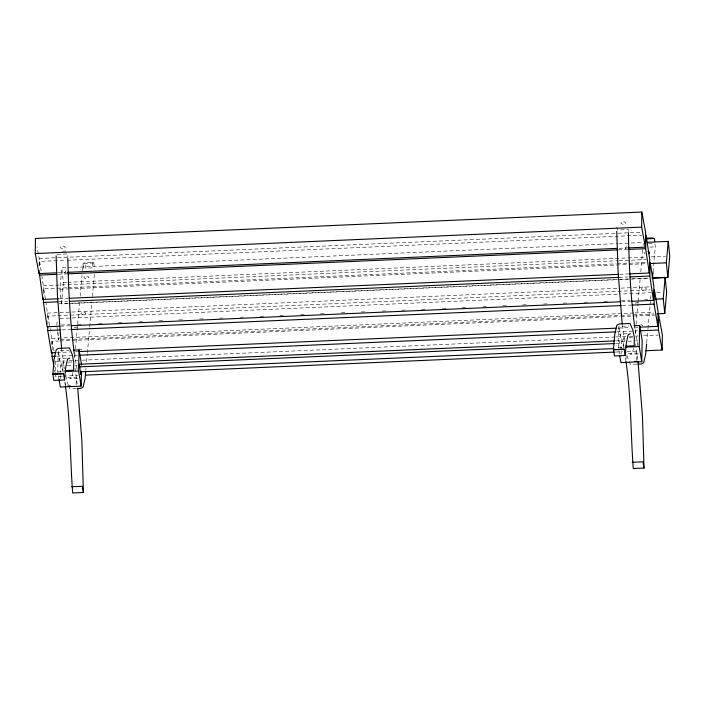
<?xml version="1.0" encoding="UTF-8"?>
<svg xmlns="http://www.w3.org/2000/svg" width="705" height="705" viewBox="0 0 705 705"><rect width="100%" height="100%" fill="white"/><g stroke="black" fill="none" stroke-linecap="round" stroke-linejoin="round"><path stroke-width="0.53" stroke-dasharray="3.52 2.64" d="M39.092 266.032L39.18 258.479L37.012 246.891M52.117 349.953L52.214 341.326L58.806 341.035M62.375 376.153L55.783 376.444L55.572 359.233M47.834 324.37L48.01 316.131L56.797 315.752M51.588 344.533L51.721 338.356L50.663 332.011M59.053 379.457L57.784 371.879L58.224 350.843L69.187 350.367M60.489 378.611L60.559 375.457M60.577 374.399L60.753 365.983L58.224 350.843M62.86 370.663L63.027 362.405L67.319 362.22M65.38 386.208L65.486 381.035M76.122 384.71L76.272 377.457L66.622 377.88M619.475 353.945L618.391 347.459L618.831 326.415L628.701 325.992M615.95 340.868L619.246 340.718L619.193 343.361L615.897 343.502M621.096 354.183L621.167 351.028M621.184 349.971L621.361 341.555L618.831 326.415M623.467 346.234L623.643 337.977L627.926 337.792M626.119 355.567L625.987 361.78L625.291 356.554M636.73 360.281L636.879 353.029L626.163 353.496M39.55 265.644L39.674 261.44L66.041 260.295M43.172 291.024L43.34 285.772L41.903 276.254M43.675 294.038L43.842 288.786L66.913 287.781M47.376 317.312L47.499 313.117L43.842 288.786M68.068 303.635L61.476 303.925L59.951 289.244L61.828 267.829L617.695 243.604M56.849 325.225L57.317 319.876M61.476 303.925L63.353 282.502L61.828 267.829M59.035 332.407L58.374 339.907L57.502 331.517M74.695 357.461L74.986 354.183M75.479 348.711L79.577 302.771M80.158 296.215L82.018 275.435M82.406 271.055L83.093 263.397L85.252 262.639L92.329 262.33L93.809 262.93L94.461 269.213M85.816 370.539L86.01 368.363M86.592 361.815L87.279 354.183M87.376 353.09L89.614 328.01M89.711 326.926L91.95 301.837M92.434 296.391L94.576 272.394M635.302 333.033L635.698 328.662M636.086 324.282L638.034 302.41M638.131 301.317L640.281 277.25M640.774 271.786L642.722 249.905M643.119 245.534L643.312 243.348M646.714 342.841L647.886 329.755M647.983 328.662L650.512 300.312M650.609 299.22L651.2 292.681L621.607 294.029M653.041 271.963L655.28 246.882L654.963 243.736M72.932 372.522L71.787 377.572L69.539 378.717L78.114 378.347M633.539 348.094L632.394 353.143L630.147 354.289L638.721 353.919M645.101 252.24L644.546 253.104L644.952 253.923M66.067 270.984L64.552 272.597L66.534 274.069M626.674 246.556L625.159 248.178L627.142 249.64M77.629 326.917L74.889 327.578L73.54 327.094M638.236 302.489L635.505 303.15L634.148 302.665M62.481 251.147L66.772 250.962M57.043 254.417L67.759 253.95L67.812 257.131M39.18 258.479L617.016 233.302M618.109 233.249L629.098 232.773M630.199 232.729L641.18 232.245M67.142 260.242L641.673 235.214M93.809 262.93L83.093 263.397L83.957 271.769M618.787 243.56L642.96 242.502M648.45 243.648L653.509 243.428M57.678 272.764L66.464 272.386M619.034 248.301L627.82 247.922M649.922 247.111L655.28 246.882M57.933 274.28L66.719 273.901M618.188 249.87L626.974 249.491M63.353 282.502L66.649 282.361M67.75 282.308L626.904 257.951M628.005 257.898L645.586 257.131M651.076 256.893L665.353 256.267M43.34 285.772L617.871 260.735M618.972 260.683L646.441 259.493M68.006 287.737L616.179 263.846M617.28 263.802L645.842 262.56M59.951 289.244L67.636 288.909M68.737 288.865L627.899 264.498M628.992 264.445L646.573 263.688M59.396 298.708L68.182 298.321M619.651 274.289L628.437 273.91M58.797 301.775L67.583 301.387M619.052 277.356L627.847 276.977M58.727 303.811L67.513 303.423M71.91 303.238L618.981 279.4M620.083 279.347L631.072 278.872M632.165 278.819L648.644 278.105M69.169 303.591L617.342 279.7M618.435 279.656L648.098 278.36M47.499 313.117L70.57 312.112M71.672 312.059L619.845 288.178M620.938 288.125L650.6 286.838M57.889 315.699L629.133 290.812M630.235 290.76L650.01 289.905M617.219 294.214L60.251 318.484L59.925 315.338M656.76 292.496L662.251 292.258M61.247 325.04L70.033 324.652M77.717 324.318L83.216 324.08M98.594 323.41L102.992 323.216M118.369 322.546L123.86 322.308M139.237 321.639L142.533 321.498M159.013 320.775L163.41 320.581M178.788 319.911L183.185 319.726M199.656 319.004L204.053 318.81M219.431 318.14L223.829 317.955M240.308 317.232L243.604 317.091M260.083 316.369L265.574 316.131M279.85 315.514L284.247 315.32M300.727 314.597L306.217 314.36M320.502 313.743L324.89 313.549M341.37 312.826L345.767 312.641M361.145 311.971L365.543 311.777M382.022 311.064L386.411 310.87M401.788 310.2L406.186 310.006M421.564 309.336L427.054 309.098M442.44 308.429L447.931 308.191M462.216 307.565L466.604 307.371M483.084 306.657L486.379 306.508M502.859 305.794L507.248 305.6M522.634 304.93L528.124 304.692M543.502 304.022L547.9 303.829M563.277 303.159L568.768 302.921M584.145 302.251L587.441 302.11M603.921 301.387L609.42 301.15M621.502 300.621L630.288 300.242M644.573 299.616L648.961 299.431M60.26 326.195L70.147 325.763M621.616 301.731L630.402 301.352M61.987 329.922L70.773 329.543M622.242 305.512L631.028 305.124M51.721 338.356L633.945 312.994M635.046 312.941L653.72 312.13M60.568 339.81L619.73 315.443M620.832 315.399L653.782 313.963M59.907 340.991L70.888 340.506M71.989 340.462L620.162 316.571M621.264 316.527L655.315 315.047M78.643 348.984L81.56 349.345L82.194 350.112M56.911 352.535L70.095 351.962M75.585 351.716L77.788 351.628M618.267 328.072L630.349 327.543M635.839 327.305L638.043 327.208M56.426 356.236L77.303 355.32M616.69 331.817L637.558 330.909M66.578 358.193L59.079 358.519L61.564 364.37L63.283 372.707M627.186 333.765L619.686 334.091L622.18 339.942L623.89 348.279M55.968 361.339L64.754 360.96M69.152 360.766L77.938 360.387M82.335 360.193L615.121 336.981M616.223 336.928L628.305 336.4M629.406 336.356L638.192 335.977M643.691 335.73L657.968 335.113M68.394 362.176L73.752 361.938M629.001 337.748L634.359 337.51M60.753 365.983L66.235 365.745M67.336 365.701L73.91 365.41M75.003 365.366L77.197 365.269M621.361 341.555L626.842 341.317M627.943 341.273L634.518 340.982M635.61 340.938L637.805 340.841M57.784 371.879L64.358 371.597M618.391 347.459L624.974 347.168M63.476 376.109L77.761 375.483M616.047 352.033L622.638 351.742M627.027 351.548L639.109 351.028M76.325 388.587L69.892 388.869L68.711 386.084M636.932 364.159L630.508 364.441L627.741 357.955L626.657 352.659M640.819 324.485L642.801 325.684M68.314 385.159L66.05 377.087M616.663 227.001L617.65 229.989L628.366 229.522L628.402 231.645M637.954 345.899L634.967 329.173M77.127 369.297L74.501 354.668M52.214 341.326L54.188 351.857M54.602 370.125L55.783 376.444M619.246 340.718L620.515 348.288M48.01 316.131L50.487 330.953M39.674 261.44L41.269 272.015M635.637 343.723L637.884 360.528M622.374 325.234L624.78 343.141M75.03 368.151L77.277 384.956M61.626 348.605L64.305 368.618M64.816 382.022L65.239 385.168M57.07 327.323L57.396 330.469M92.329 262.33L92.901 267.856L85.825 268.164L85.252 262.639M60.692 246.662L60.348 247.464L60.983 248.231L62.34 248.654L63.899 248.592L65.406 247.243L63.424 246.054L60.692 246.662M621.299 222.234L620.964 223.036L621.59 223.802L622.947 224.234L625.679 223.626L626.014 222.815L624.031 221.626L621.299 222.234M84.494 276.668L83.939 277.532L85.561 278.81L87.12 278.748L88.989 277.312L87.358 276.025L84.494 276.668M81.392 312.65L80.837 313.513L82.459 314.8L85.331 314.157L85.887 313.293L84.265 312.015L81.392 312.65M641.999 288.222L641.444 289.085L641.85 289.905L643.075 290.372L645.939 289.729L646.494 288.865L644.872 287.587L641.999 288.222"/><path stroke-width="1.06" d="M56.576 272.817L39.004 273.575L35.25 253.562L35.426 238.457L641.823 212.038L645.577 232.06L645.392 247.155L628.922 247.878M39.004 273.575L39.039 270.341M54.012 366.961L52.038 356.422L52.091 352.112M645.392 247.155L641.647 227.133L641.823 212.038M662.18 350.024L658.435 330.002L658.611 314.897L662.365 334.919L662.18 350.024L645.701 350.738M55.81 352.579L51.421 352.773L47.702 330.548L47.79 326.424M51.421 352.773L51.465 350.711M59.053 379.457L60.313 387.027L81.137 386.12L78.608 370.98L79.048 349.936L73.567 350.173M614.848 340.912L79.462 364.238L79.409 366.882L614.795 343.555M80.67 374.452L79.462 364.238M81.137 386.12L81.445 371.394M619.836 356.104L620.92 362.599L641.753 361.691L639.223 346.552L639.664 325.507L634.183 325.745M641.753 361.691L642.193 340.647L639.664 325.507M657.818 326.353L654.099 304.119L654.399 289.711L658.117 311.936L657.818 326.353L640.237 327.111M58.295 298.753L42.917 299.422L39.321 272.994M42.917 299.422L42.979 297.325M59.167 326.239L47.076 326.767L43.419 302.445L43.516 299.29M649.314 273.002L645.648 248.671L646.071 235.021L649.728 259.343L649.314 273.002L629.539 273.866M653.473 300.348L649.816 276.016L650.239 262.366L653.896 286.688L653.473 300.348L631.504 301.299M653.588 278.123L667.873 277.497L666.348 262.824L668.225 241.401L647.349 242.308M657.078 313.813L664.771 313.478L663.246 298.805L665.123 277.382L651.94 277.964M664.771 313.478L666.648 292.064L665.123 277.382M667.873 277.497L669.75 256.082L668.225 241.401M64.587 379.942L63.529 373.65L52.813 374.117L53.862 380.409L64.587 379.942L65.715 367.279L67.548 359.206L69.795 358.052M85.719 371.632L85.138 378.18L83.102 387.124L80.617 388.402L77.4 388.534M630.402 333.624L628.155 334.778L626.322 342.85L625.194 355.514L614.469 355.981L613.421 349.689L624.145 349.222L613.421 349.724L614.804 334.17L616.84 325.225L619.334 323.947L630.05 323.48L632.808 329.966L634.359 337.51L634.192 345.767L625.608 346.137M646.617 343.934L645.745 353.751L643.709 362.696L641.224 363.974L638.007 364.115M652.46 278.501L653.041 271.963M649.041 253.747L649.596 252.883L649.19 252.064L647.974 251.606M35.25 253.562L641.647 227.133M645.859 238.211L652.936 237.902M645.842 238.88L654.416 238.501L654.742 241.648M67.565 272.333L616.831 248.398M39.251 275.1L56.832 274.333M67.812 273.848L617.087 249.914M628.076 249.438L645.648 248.671M649.869 263.538L666.348 262.824M69.284 298.277L618.549 274.342M43.419 302.445L57.704 301.819M69.786 301.291L619.052 277.356M630.041 276.88L649.816 276.016M655.553 299.14L663.246 298.805M71.249 325.719L620.515 301.784M47.702 330.548L59.784 330.019M71.875 329.491L621.14 305.556M632.129 305.08L654.099 304.119M78.881 351.575L616.073 328.169M52.038 356.422L55.334 356.281M79.498 355.232L615.588 331.87M639.752 330.812L658.435 330.002M65.001 370.566L73.576 370.195L73.752 361.938L72.201 354.395L69.442 347.909L58.718 348.376L56.233 349.654L54.197 358.598L52.813 374.152L63.529 373.685M65.459 371.553L78.608 370.98M626.066 347.124L639.223 346.552M80.731 371.808L613.914 348.578M85.446 375.148L614.945 352.077M67.521 386.12L70.738 385.979M634.562 361.409L636.712 361.312M71.637 486.75L82.353 486.283L83.393 492.495L72.677 492.962C69.936 457.501 70.667 421.555 65.38 386.208M632.244 462.321L642.969 461.854L644 468.067L633.284 468.534C630.552 433.073 631.275 397.126 625.987 361.78M624.145 349.222L625.194 355.514M79.048 349.936L81.577 365.075M634.826 328.116C630.605 296.497 629.01 264.569 628.419 232.703M638.034 361.594L642.475 416.214L644 468.067M74.36 353.602C70.068 321.991 68.456 290.063 67.821 258.189M622.233 324.177L618.073 271.698L616.725 231.311M77.709 388.173L81.868 440.643L83.393 492.495M61.626 348.605L57.466 296.126L56.118 255.739"/></g></svg>
